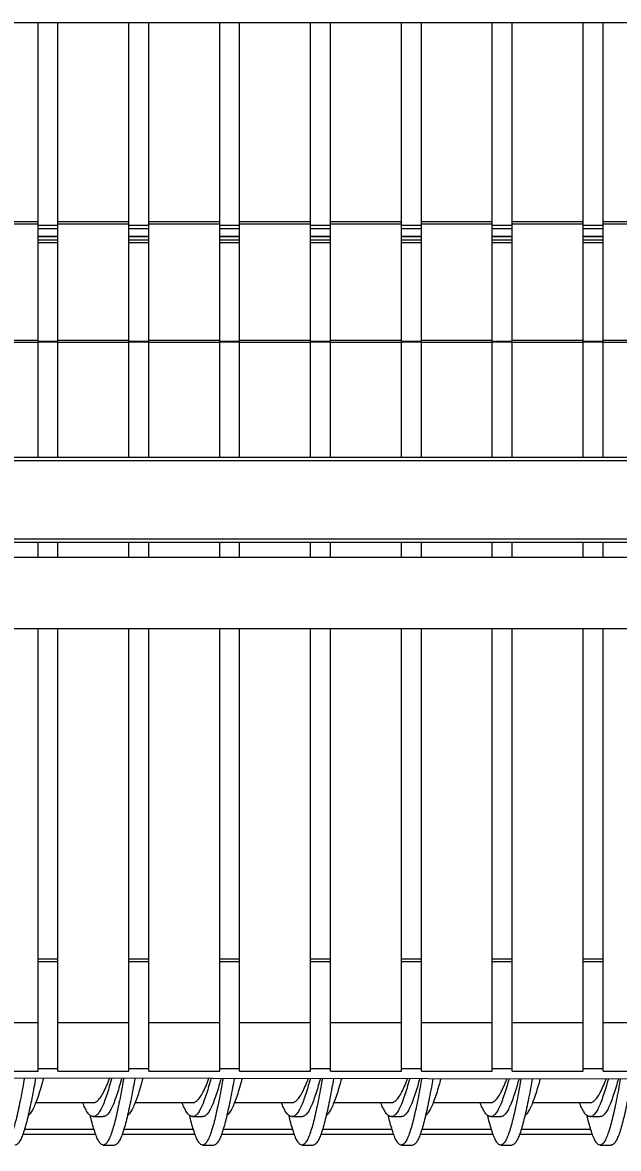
# Model space of a CAD drawing. Extents: x -2187 to 96136, y -11110 to 52208.
# Drawn here: x 16344 to 16764, y 15647 to 16440 of the extents above; entities that cross this region are included whole.
import ezdxf

# ---------------------------------------------------------------- set-up
doc = ezdxf.new("R2010")
doc.units = 0
doc.header["$LTSCALE"] = 1000
doc.header["$MEASUREMENT"] = 0
doc.styles.get("Standard").update_dxf_attribs({"font": 'gbenor.shx', "bigfont": 'gbcbig.shx'})
doc.dimstyles.new('ISO-25', dxfattribs={"dimscale": 70, "dimtxt": 2.5, "dimasz": 2.5, "dimexe": 1.25, "dimexo": 0.625, "dimtad": 1, "dimtxsty": 'Standard', "dimcen": 2.5, "dimadec": 0, "dimazin": 0, "dimtfac": 1, "dimtmove": 0, "dimatfit": 3, "dimfxl": 0, "dimarcsym": 0})

# ---------------------------------------------------------------- blocks, each defined once
blk = doc.blocks.new('*D92')
at = {"color": 0, "lineweight": -2}
for p, q in [((15068.07, 15676.64), (15068.07, 14891.35)), ((19568.07, 15676.64), (19568.07, 14891.35)), ((19393.07, 14978.85), (15243.07, 14978.85))]:
    blk.add_line(p, q, dxfattribs=at)
at = {"color": 0}
for points in [[(15243.07, 15008.02), (15243.07, 14949.69), (15068.07, 14978.85)], [(19393.07, 15008.02), (19393.07, 14949.69), (19568.07, 14978.85)]]:
    blk.add_solid(points, dxfattribs=at)
at = {"layer": 'Defpoints', "color": 0}
for p in [(15068.07, 15720.39), (19568.07, 15720.39), (15068.07, 14978.85)]:
    blk.add_point(p, dxfattribs=at)
at = {"color": 0, "insert": (17315.53, 15110.1), "char_height": 175, "attachment_point": 5}
blk.add_mtext('4500', dxfattribs=at)

msp = doc.modelspace()

# ---------------------------------------------------------------- linework, layer by layer
at = {"color": 7, "linetype": 'Continuous', "lineweight": 15}
for p, q in [((15682.712, 16440.234), (18959.712, 16440.234)), ((16355.08, 16299.937), (16355.08, 16440.234)), ((16369.08, 16299.937), (16369.08, 16440.234)), ((16419.08, 16299.937), (16419.08, 16440.234)), ((16433.08, 16299.937), (16433.08, 16440.234)), ((16483.08, 16299.937), (16483.08, 16440.234)), ((16497.08, 16299.937), (16497.08, 16440.234)), ((16547.08, 16299.937), (16547.08, 16440.234)), ((16561.08, 16299.937), (16561.08, 16440.234)), ((16611.08, 16299.937), (16611.08, 16440.234)), ((16625.08, 16299.937), (16625.08, 16440.234)), ((16675.08, 16299.937), (16675.08, 16440.234)), ((16689.08, 16299.937), (16689.08, 16440.234)), ((16739.08, 16299.937), (16739.08, 16440.234)), ((16753.08, 16299.937), (16753.08, 16440.234)), ((16355.08, 16299.937), (16305.08, 16299.937)), ((16355.08, 16298.135), (16305.08, 16298.135)), ((16355.08, 16298.135), (16355.08, 16299.937)), ((16355.08, 16216.256), (16355.08, 16298.135)), ((16419.08, 16299.937), (16369.08, 16299.937)), ((16369.08, 16298.135), (16369.08, 16299.937)), ((16419.08, 16298.135), (16369.08, 16298.135)), ((16369.08, 16216.256), (16369.08, 16298.135)), ((16419.08, 16298.135), (16419.08, 16299.937)), ((16419.08, 16216.256), (16419.08, 16298.135)), ((16483.08, 16299.937), (16433.08, 16299.937)), ((16433.08, 16298.135), (16433.08, 16299.937)), ((16483.08, 16298.135), (16433.08, 16298.135)), ((16433.08, 16216.256), (16433.08, 16298.135)), ((16483.08, 16298.135), (16483.08, 16299.937)), ((16483.08, 16216.256), (16483.08, 16298.135)), ((16547.08, 16299.937), (16497.08, 16299.937)), ((16497.08, 16298.135), (16497.08, 16299.937)), ((16547.08, 16298.135), (16497.08, 16298.135)), ((16497.08, 16216.256), (16497.08, 16298.135)), ((16547.08, 16298.135), (16547.08, 16299.937)), ((16547.08, 16216.256), (16547.08, 16298.135)), ((16611.08, 16299.937), (16561.08, 16299.937)), ((16561.08, 16298.135), (16561.08, 16299.937)), ((16611.08, 16298.135), (16561.08, 16298.135)), ((16561.08, 16216.256), (16561.08, 16298.135)), ((16611.08, 16298.135), (16611.08, 16299.937)), ((16611.08, 16216.256), (16611.08, 16298.135)), ((16675.08, 16299.937), (16625.08, 16299.937)), ((16625.08, 16298.135), (16625.08, 16299.937)), ((16675.08, 16298.135), (16625.08, 16298.135)), ((16625.08, 16216.256), (16625.08, 16298.135)), ((16675.08, 16298.135), (16675.08, 16299.937)), ((16675.08, 16216.256), (16675.08, 16298.135)), ((16739.08, 16299.937), (16689.08, 16299.937)), ((16689.08, 16298.135), (16689.08, 16299.937)), ((16739.08, 16298.135), (16689.08, 16298.135)), ((16689.08, 16216.256), (16689.08, 16298.135)), ((16739.08, 16298.135), (16739.08, 16299.937)), ((16739.08, 16216.256), (16739.08, 16298.135)), ((16803.08, 16299.937), (16753.08, 16299.937)), ((16753.08, 16298.135), (16753.08, 16299.937)), ((16803.08, 16298.135), (16753.08, 16298.135)), ((16753.08, 16216.256), (16753.08, 16298.135)), ((16355.08, 16289.449), (16369.08, 16289.449)), ((16419.08, 16289.449), (16433.08, 16289.449)), ((16483.08, 16289.449), (16497.08, 16289.449)), ((16547.08, 16289.449), (16561.08, 16289.449)), ((16611.08, 16289.449), (16625.08, 16289.449)), ((16675.08, 16289.449), (16689.08, 16289.449)), ((16739.08, 16289.449), (16753.08, 16289.449)), ((16369.08, 16286.938), (16355.08, 16286.938)), ((16433.08, 16286.938), (16419.08, 16286.938)), ((16497.08, 16286.938), (16483.08, 16286.938)), ((16561.08, 16286.938), (16547.08, 16286.938)), ((16625.08, 16286.938), (16611.08, 16286.938)), ((16689.08, 16286.938), (16675.08, 16286.938)), ((16753.08, 16286.938), (16739.08, 16286.938)), ((16355.08, 16216.256), (16305.08, 16216.256)), ((16355.08, 16214.802), (16305.08, 16214.802)), ((16355.08, 16214.802), (16355.08, 16216.256)), ((16355.08, 16134.103), (16355.08, 16214.802)), ((16419.08, 16216.256), (16369.08, 16216.256)), ((16369.08, 16214.802), (16369.08, 16216.256)), ((16419.08, 16214.802), (16369.08, 16214.802)), ((16369.08, 16134.103), (16369.08, 16214.802)), ((16419.08, 16214.802), (16419.08, 16216.256)), ((16419.08, 16134.103), (16419.08, 16214.802)), ((16483.08, 16216.256), (16433.08, 16216.256)), ((16433.08, 16214.802), (16433.08, 16216.256)), ((16483.08, 16214.802), (16433.08, 16214.802)), ((16433.08, 16134.103), (16433.08, 16214.802)), ((16483.08, 16214.802), (16483.08, 16216.256)), ((16483.08, 16134.103), (16483.08, 16214.802)), ((16547.08, 16216.256), (16497.08, 16216.256)), ((16497.08, 16214.802), (16497.08, 16216.256)), ((16547.08, 16214.802), (16497.08, 16214.802)), ((16497.08, 16134.103), (16497.08, 16214.802)), ((16547.08, 16214.802), (16547.08, 16216.256)), ((16547.08, 16134.103), (16547.08, 16214.802)), ((16611.08, 16216.256), (16561.08, 16216.256)), ((16561.08, 16214.802), (16561.08, 16216.256)), ((16611.08, 16214.802), (16561.08, 16214.802)), ((16561.08, 16134.103), (16561.08, 16214.802)), ((16611.08, 16214.802), (16611.08, 16216.256)), ((16611.08, 16134.103), (16611.08, 16214.802)), ((16675.08, 16216.256), (16625.08, 16216.256)), ((16625.08, 16214.802), (16625.08, 16216.256)), ((16675.08, 16214.802), (16625.08, 16214.802)), ((16625.08, 16134.103), (16625.08, 16214.802)), ((16675.08, 16214.802), (16675.08, 16216.256)), ((16675.08, 16134.103), (16675.08, 16214.802)), ((16739.08, 16216.256), (16689.08, 16216.256)), ((16689.08, 16214.802), (16689.08, 16216.256)), ((16739.08, 16214.802), (16689.08, 16214.802)), ((16689.08, 16134.103), (16689.08, 16214.802)), ((16739.08, 16214.802), (16739.08, 16216.256)), ((16739.08, 16134.103), (16739.08, 16214.802)), ((16803.08, 16216.256), (16753.08, 16216.256)), ((16753.08, 16214.802), (16753.08, 16216.256)), ((16803.08, 16214.802), (16753.08, 16214.802)), ((16753.08, 16134.103), (16753.08, 16214.802)), ((19035.434, 16131.603), (15594.141, 16131.603)), ((15594.641, 16134.103), (19034.934, 16134.103)), ((15594.141, 16076.603), (19035.434, 16076.603)), ((19035.287, 16074.103), (15594.287, 16074.103)), ((16355.08, 16063.557), (16355.08, 16074.103)), ((16369.08, 16063.557), (16369.08, 16074.103)), ((16419.08, 16063.557), (16419.08, 16074.103)), ((16433.08, 16063.557), (16433.08, 16074.103)), ((16483.08, 16063.557), (16483.08, 16074.103)), ((16497.08, 16063.557), (16497.08, 16074.103)), ((16547.08, 16063.557), (16547.08, 16074.103)), ((16561.08, 16063.557), (16561.08, 16074.103)), ((16611.08, 16063.557), (16611.08, 16074.103)), ((16625.08, 16063.557), (16625.08, 16074.103)), ((16675.08, 16063.557), (16675.08, 16074.103)), ((16689.08, 16063.557), (16689.08, 16074.103)), ((16739.08, 16063.557), (16739.08, 16074.103)), ((16753.08, 16063.557), (16753.08, 16074.103)), ((18758.787, 16063.557), (15870.787, 16063.557)), ((15674.387, 16013.557), (18961.387, 16013.557)), ((16355.08, 15735.621), (16355.08, 16013.557)), ((16369.08, 15735.621), (16369.08, 16013.557)), ((16419.08, 15735.621), (16419.08, 16013.557)), ((16433.08, 15735.621), (16433.08, 16013.557)), ((16483.08, 15735.621), (16483.08, 16013.557)), ((16497.08, 15735.621), (16497.08, 16013.557)), ((16547.08, 15735.621), (16547.08, 16013.557)), ((16561.08, 15735.621), (16561.08, 16013.557)), ((16611.08, 15735.621), (16611.08, 16013.557)), ((16625.08, 15735.621), (16625.08, 16013.557)), ((16675.08, 15735.621), (16675.08, 16013.557)), ((16689.08, 15735.621), (16689.08, 16013.557)), ((16739.08, 15735.621), (16739.08, 16013.557)), ((16753.08, 15735.621), (16753.08, 16013.557)), ((16355.08, 15779.004), (16369.08, 15779.004)), ((16419.08, 15779.004), (16433.08, 15779.004)), ((16483.08, 15779.004), (16497.08, 15779.004)), ((16547.08, 15779.004), (16561.08, 15779.004)), ((16611.08, 15779.004), (16625.08, 15779.004)), ((16675.08, 15779.004), (16689.08, 15779.004)), ((16739.08, 15779.004), (16753.08, 15779.004)), ((16355.08, 15735.621), (16305.08, 15735.621)), ((16355.08, 15701.74), (16355.08, 15735.621)), ((16419.08, 15735.621), (16369.08, 15735.621)), ((16369.08, 15701.74), (16369.08, 15735.621)), ((16419.08, 15701.74), (16419.08, 15735.621)), ((16483.08, 15735.621), (16433.08, 15735.621)), ((16433.08, 15701.74), (16433.08, 15735.621)), ((16483.08, 15701.74), (16483.08, 15735.621)), ((16547.08, 15735.621), (16497.08, 15735.621)), ((16497.08, 15701.74), (16497.08, 15735.621)), ((16547.08, 15701.74), (16547.08, 15735.621)), ((16611.08, 15735.621), (16561.08, 15735.621)), ((16561.08, 15701.74), (16561.08, 15735.621)), ((16611.08, 15701.74), (16611.08, 15735.621)), ((16675.08, 15735.621), (16625.08, 15735.621)), ((16625.08, 15701.74), (16625.08, 15735.621)), ((16675.08, 15701.74), (16675.08, 15735.621)), ((16739.08, 15735.621), (16689.08, 15735.621)), ((16689.08, 15701.74), (16689.08, 15735.621)), ((16739.08, 15701.74), (16739.08, 15735.621)), ((16803.08, 15735.621), (16753.08, 15735.621)), ((16753.08, 15701.74), (16753.08, 15735.621)), ((16305.08, 15701.74), (16355.08, 15701.74)), ((16355.08, 15703.603), (16369.08, 15703.603)), ((16369.08, 15701.74), (16419.08, 15701.74)), ((16419.08, 15703.603), (16433.08, 15703.603)), ((16433.08, 15701.74), (16483.08, 15701.74)), ((16483.08, 15703.603), (16497.08, 15703.603)), ((16497.08, 15701.74), (16547.08, 15701.74)), ((16547.08, 15703.603), (16561.08, 15703.603)), ((16561.08, 15701.74), (16611.08, 15701.74)), ((16611.08, 15703.603), (16625.08, 15703.603)), ((16625.08, 15701.74), (16675.08, 15701.74)), ((16675.08, 15703.603), (16689.08, 15703.603)), ((16689.08, 15701.74), (16739.08, 15701.74)), ((16739.08, 15703.603), (16753.08, 15703.603)), ((16753.08, 15701.74), (16803.08, 15701.74)), ((17240.224, 15695.167), (15668.101, 15697.841)), ((16353.468, 15679.603), (16393.955, 15679.603)), ((16423.468, 15679.603), (16463.955, 15679.603)), ((16493.468, 15679.603), (16533.955, 15679.603)), ((16563.468, 15679.603), (16603.955, 15679.603)), ((16633.468, 15679.603), (16673.955, 15679.603)), ((16703.468, 15679.603), (16743.955, 15679.603)), ((16393.954, 15669.679), (16401.012, 15669.679)), ((16463.954, 15669.679), (16471.012, 15669.679)), ((16533.954, 15669.679), (16541.012, 15669.679)), ((16603.954, 15669.679), (16611.012, 15669.679)), ((16673.954, 15669.679), (16681.012, 15669.679)), ((16743.954, 15669.679), (16751.012, 15669.679)), ((16395.665, 15657.106), (16344.233, 15657.106)), ((16465.665, 15657.106), (16414.233, 15657.106)), ((16535.665, 15657.106), (16484.233, 15657.106)), ((16605.665, 15657.106), (16554.233, 15657.106)), ((16675.665, 15657.106), (16624.233, 15657.106)), ((16745.665, 15657.106), (16694.233, 15657.106)), ((16401.012, 15649.679), (16408.897, 15649.679)), ((16471.012, 15649.679), (16478.897, 15649.679)), ((16541.012, 15649.679), (16548.897, 15649.679)), ((16611.012, 15649.679), (16618.897, 15649.679)), ((16681.012, 15649.679), (16688.897, 15649.679)), ((16751.012, 15649.679), (16758.897, 15649.679))]:
    msp.add_line(p, q, dxfattribs=at)
at = {"color": 8, "linetype": 'Continuous', "lineweight": 15}
for p, q in [((16369.08, 16297.351), (16355.08, 16297.351)), ((16433.08, 16297.351), (16419.08, 16297.351)), ((16497.08, 16297.351), (16483.08, 16297.351)), ((16561.08, 16297.351), (16547.08, 16297.351)), ((16625.08, 16297.351), (16611.08, 16297.351)), ((16689.08, 16297.351), (16675.08, 16297.351)), ((16753.08, 16297.351), (16739.08, 16297.351)), ((16369.08, 16294.87), (16355.08, 16294.87)), ((16369.08, 16289.529), (16355.08, 16289.529)), ((16433.08, 16294.87), (16419.08, 16294.87)), ((16433.08, 16289.529), (16419.08, 16289.529)), ((16497.08, 16294.87), (16483.08, 16294.87)), ((16497.08, 16289.529), (16483.08, 16289.529)), ((16561.08, 16294.87), (16547.08, 16294.87)), ((16561.08, 16289.529), (16547.08, 16289.529)), ((16625.08, 16294.87), (16611.08, 16294.87)), ((16625.08, 16289.529), (16611.08, 16289.529)), ((16689.08, 16294.87), (16675.08, 16294.87)), ((16689.08, 16289.529), (16675.08, 16289.529)), ((16753.08, 16294.87), (16739.08, 16294.87)), ((16753.08, 16289.529), (16739.08, 16289.529)), ((16369.08, 16285.038), (16355.08, 16285.038)), ((16433.08, 16285.038), (16419.08, 16285.038)), ((16497.08, 16285.038), (16483.08, 16285.038)), ((16561.08, 16285.038), (16547.08, 16285.038)), ((16625.08, 16285.038), (16611.08, 16285.038)), ((16689.08, 16285.038), (16675.08, 16285.038)), ((16753.08, 16285.038), (16739.08, 16285.038)), ((16369.08, 16215.473), (16355.08, 16215.473)), ((16369.08, 16215.143), (16355.08, 16215.143)), ((16433.08, 16215.473), (16419.08, 16215.473)), ((16433.08, 16215.143), (16419.08, 16215.143)), ((16497.08, 16215.473), (16483.08, 16215.473)), ((16497.08, 16215.143), (16483.08, 16215.143)), ((16561.08, 16215.473), (16547.08, 16215.473)), ((16561.08, 16215.143), (16547.08, 16215.143)), ((16625.08, 16215.473), (16611.08, 16215.473)), ((16625.08, 16215.143), (16611.08, 16215.143)), ((16689.08, 16215.473), (16675.08, 16215.473)), ((16689.08, 16215.143), (16675.08, 16215.143)), ((16753.08, 16215.473), (16739.08, 16215.473)), ((16753.08, 16215.143), (16739.08, 16215.143)), ((16369.08, 15780.574), (16355.08, 15780.574)), ((16433.08, 15780.574), (16419.08, 15780.574)), ((16497.08, 15780.574), (16483.08, 15780.574)), ((16561.08, 15780.574), (16547.08, 15780.574)), ((16625.08, 15780.574), (16611.08, 15780.574)), ((16689.08, 15780.574), (16675.08, 15780.574)), ((16753.08, 15780.574), (16739.08, 15780.574)), ((16394.489, 15660.606), (16345.42, 15660.606)), ((16464.489, 15660.606), (16415.42, 15660.606)), ((16534.489, 15660.606), (16485.42, 15660.606)), ((16604.489, 15660.606), (16555.42, 15660.606)), ((16674.489, 15660.606), (16625.42, 15660.606)), ((16744.489, 15660.606), (16695.42, 15660.606))]:
    msp.add_line(p, q, dxfattribs=at)
at = {"color": 7, "linetype": 'Continuous', "lineweight": 15}
for points, knots in [([(16345.391, 15696.689), (16345.01, 15694.561), (16344.143, 15689.72), (16342.791, 15682.622), (16341.33, 15675.487), (16339.874, 15669.028), (16338.415, 15663.349), (16336.955, 15658.546), (16335.5, 15654.702), (16334.038, 15651.884), (16332.581, 15650.139), (16331.125, 15649.496), (16329.663, 15649.968), (16328.208, 15651.545), (16326.748, 15654.204), (16325.289, 15657.884), (16323.833, 15662.583), (16322.678, 15666.857), (16322.011, 15669.793), (16321.831, 15670.587)], [0, 0, 0, 0, 0.0485406, 0.1104224, 0.1723534, 0.2342217, 0.2961303, 0.358039, 0.4199073, 0.4818383, 0.5437201, 0.6056018, 0.6675328, 0.7294011, 0.7913098, 0.8532184, 0.9150867, 0.9770177, 1, 1, 1, 1]), ([(16353.274, 15696.676), (16352.894, 15694.552), (16352.028, 15689.715), (16350.677, 15682.622), (16349.215, 15675.487), (16347.76, 15669.028), (16346.3, 15663.349), (16344.841, 15658.545), (16343.385, 15654.708), (16341.924, 15651.864), (16340.467, 15650.214), (16339.459, 15649.524), (16338.935, 15649.705), (16338.897, 15649.718)], [0, 0, 0, 0, 0.079371, 0.1807714, 0.2822527, 0.3836311, 0.4850757, 0.5865202, 0.6878987, 0.7893799, 0.8907804, 0.9921809, 1, 1, 1, 1]), ([(16358.869, 15696.666), (16358.393, 15694.922), (16357.335, 15691.039), (16355.691, 15685.66), (16353.94, 15680.599), (16352.191, 15676.368), (16350.442, 15673.15), (16349.075, 15671.217), (16348.291, 15670.746), (16348.091, 15670.626)], [0, 0, 0, 0, 0.1324308, 0.2948551, 0.4572794, 0.619621, 0.7819626, 0.9443869, 1, 1, 1, 1]), ([(16406.846, 15696.585), (16406.378, 15694.868), (16405.327, 15691.013), (16403.691, 15685.661), (16401.94, 15680.595), (16400.191, 15676.38), (16398.442, 15673.103), (16396.691, 15670.848), (16394.94, 15669.67), (16393.191, 15669.601), (16391.442, 15670.633), (16389.691, 15672.77), (16388.018, 15675.715), (16386.93, 15678.371), (16386.425, 15679.603)], [0, 0, 0, 0, 0.0687836, 0.1545041, 0.2402246, 0.3259014, 0.4115782, 0.4972987, 0.5830192, 0.668696, 0.7543728, 0.8400933, 0.9258138, 1, 1, 1, 1]), ([(16415.37, 15696.57), (16414.996, 15694.482), (16414.136, 15689.681), (16412.791, 15682.622), (16411.33, 15675.486), (16409.874, 15669.028), (16408.415, 15663.349), (16406.955, 15658.546), (16405.5, 15654.702), (16404.038, 15651.884), (16402.581, 15650.139), (16401.125, 15649.496), (16399.663, 15649.968), (16398.208, 15651.545), (16396.748, 15654.204), (16395.289, 15657.884), (16393.833, 15662.583), (16392.678, 15666.857), (16392.011, 15669.793), (16391.831, 15670.587)], [0, 0, 0, 0, 0.0476712, 0.1096095, 0.1715971, 0.2335219, 0.2954871, 0.3574524, 0.4193772, 0.4813648, 0.5433031, 0.6052414, 0.667229, 0.7291539, 0.7911191, 0.8530843, 0.9150091, 0.9769967, 1, 1, 1, 1]), ([(16393.955, 15679.636), (16393.992, 15679.625), (16394.759, 15679.403), (16396.255, 15680.22), (16398.442, 15682.174), (16400.629, 15685.51), (16402.817, 15689.981), (16404.411, 15693.781), (16405.276, 15696.206), (16405.412, 15696.587)], [0, 0, 0, 0, 0.0097715, 0.2007016, 0.3916252, 0.5825437, 0.7734583, 0.9643704, 1, 1, 1, 1]), ([(16413.9, 15696.573), (16413.433, 15694.86), (16412.383, 15691.009), (16410.748, 15685.662), (16408.997, 15680.595), (16407.248, 15676.383), (16405.499, 15673.094), (16403.748, 15670.88), (16402.251, 15669.743), (16401.339, 15669.796), (16401.01, 15669.815)], [0, 0, 0, 0, 0.1087174, 0.2445262, 0.3803351, 0.5160748, 0.6518145, 0.7876233, 0.9234322, 1, 1, 1, 1]), ([(16423.253, 15696.557), (16422.88, 15694.473), (16422.021, 15689.677), (16420.677, 15682.622), (16419.215, 15675.486), (16417.76, 15669.028), (16416.3, 15663.349), (16414.841, 15658.545), (16413.385, 15654.708), (16411.924, 15651.864), (16410.467, 15650.214), (16409.459, 15649.524), (16408.935, 15649.705), (16408.897, 15649.718)], [0, 0, 0, 0, 0.0779916, 0.179544, 0.2811773, 0.3827077, 0.4843042, 0.5859007, 0.6874311, 0.7890643, 0.8906168, 0.9921692, 1, 1, 1, 1]), ([(16428.836, 15696.547), (16428.371, 15694.844), (16427.324, 15691.002), (16425.691, 15685.661), (16423.94, 15680.598), (16422.191, 15676.368), (16420.442, 15673.15), (16419.075, 15671.217), (16418.291, 15670.746), (16418.091, 15670.626)], [0, 0, 0, 0, 0.1297673, 0.2926903, 0.4556132, 0.6184532, 0.7812932, 0.9442162, 1, 1, 1, 1]), ([(16476.813, 15696.466), (16476.356, 15694.79), (16475.316, 15690.976), (16473.691, 15685.662), (16471.94, 15680.595), (16470.191, 15676.38), (16468.442, 15673.103), (16466.691, 15670.848), (16464.94, 15669.67), (16463.191, 15669.601), (16461.442, 15670.633), (16459.691, 15672.77), (16458.018, 15675.715), (16456.93, 15678.371), (16456.425, 15679.603)], [0, 0, 0, 0, 0.06727698, 0.15313615, 0.23899532, 0.32481076, 0.4106262, 0.49648537, 0.58234454, 0.66815998, 0.75397542, 0.83983459, 0.92569376, 1, 1, 1, 1]), ([(16485.348, 15696.451), (16484.981, 15694.403), (16484.129, 15689.643), (16482.791, 15682.623), (16481.33, 15675.486), (16479.874, 15669.028), (16478.415, 15663.349), (16476.955, 15658.546), (16475.5, 15654.702), (16474.038, 15651.884), (16472.581, 15650.139), (16471.125, 15649.496), (16469.663, 15649.968), (16468.208, 15651.545), (16466.748, 15654.204), (16465.289, 15657.884), (16463.833, 15662.583), (16462.678, 15666.857), (16462.011, 15669.793), (16461.831, 15670.587)], [0, 0, 0, 0, 0.0468002, 0.1087951, 0.1708394, 0.2328209, 0.2948428, 0.3568647, 0.4188461, 0.4808905, 0.5428854, 0.6048803, 0.6669247, 0.7289061, 0.790928, 0.8529499, 0.9149314, 0.9769757, 1, 1, 1, 1]), ([(16463.955, 15679.636), (16463.992, 15679.625), (16464.759, 15679.403), (16466.255, 15680.22), (16468.442, 15682.174), (16470.629, 15685.51), (16472.817, 15689.983), (16474.397, 15693.743), (16475.247, 15696.127), (16475.369, 15696.468)], [0, 0, 0, 0, 0.00980808, 0.20145381, 0.39309306, 0.58472712, 0.7763573, 0.96798489, 1, 1, 1, 1]), ([(16483.867, 15696.454), (16483.411, 15694.782), (16482.372, 15690.972), (16480.748, 15685.662), (16478.997, 15680.594), (16477.248, 15676.383), (16475.499, 15673.094), (16473.748, 15670.88), (16472.251, 15669.743), (16471.339, 15669.796), (16471.01, 15669.815)], [0, 0, 0, 0, 0.1064306, 0.2425879, 0.3787452, 0.5148332, 0.6509211, 0.7870784, 0.9232357, 1, 1, 1, 1]), ([(16493.231, 15696.438), (16492.865, 15694.395), (16492.014, 15689.639), (16490.677, 15682.623), (16489.215, 15675.486), (16487.76, 15669.028), (16486.3, 15663.349), (16484.841, 15658.545), (16483.385, 15654.708), (16481.924, 15651.864), (16480.467, 15650.214), (16479.459, 15649.524), (16478.935, 15649.705), (16478.897, 15649.718)], [0, 0, 0, 0, 0.0766082, 0.178313, 0.2800988, 0.3817814, 0.4835304, 0.5852794, 0.686962, 0.7887478, 0.8904526, 0.9921574, 1, 1, 1, 1]), ([(16498.803, 15696.428), (16498.349, 15694.765), (16497.313, 15690.964), (16495.691, 15685.661), (16493.94, 15680.598), (16492.191, 15676.368), (16490.442, 15673.15), (16489.075, 15671.217), (16488.291, 15670.746), (16488.091, 15670.626)], [0, 0, 0, 0, 0.12708743, 0.29051211, 0.4539368, 0.61727824, 0.78061969, 0.94404437, 1, 1, 1, 1]), ([(16546.78, 15696.347), (16546.334, 15694.712), (16545.305, 15690.938), (16543.691, 15685.662), (16541.94, 15680.595), (16540.191, 15676.38), (16538.442, 15673.103), (16536.691, 15670.848), (16534.94, 15669.67), (16533.191, 15669.601), (16531.442, 15670.633), (16529.691, 15672.77), (16528.018, 15675.715), (16526.93, 15678.371), (16526.425, 15679.603)], [0, 0, 0, 0, 0.0657655, 0.1517638, 0.2377621, 0.3237166, 0.4096711, 0.4956694, 0.5816677, 0.6676222, 0.7535767, 0.839575, 0.9255733, 1, 1, 1, 1]), ([(16555.327, 15696.332), (16554.967, 15694.325), (16554.122, 15689.605), (16552.791, 15682.623), (16551.33, 15675.486), (16549.874, 15669.028), (16548.415, 15663.349), (16546.955, 15658.546), (16545.5, 15654.702), (16544.038, 15651.884), (16542.581, 15650.139), (16541.125, 15649.496), (16539.663, 15649.968), (16538.208, 15651.545), (16536.748, 15654.204), (16535.289, 15657.884), (16533.833, 15662.583), (16532.678, 15666.857), (16532.011, 15669.793), (16531.831, 15670.587)], [0, 0, 0, 0, 0.0459275, 0.1079792, 0.1700804, 0.2321186, 0.2941972, 0.3562759, 0.4183141, 0.4804152, 0.5424669, 0.6045186, 0.6666198, 0.728658, 0.7907366, 0.8528153, 0.9148535, 0.9769546, 1, 1, 1, 1]), ([(16533.955, 15679.636), (16533.992, 15679.625), (16534.759, 15679.403), (16536.255, 15680.22), (16538.442, 15682.174), (16540.629, 15685.509), (16542.817, 15689.984), (16544.382, 15693.706), (16545.219, 15696.048), (16545.326, 15696.349)], [0, 0, 0, 0, 0.009845, 0.2022117, 0.3945719, 0.586927, 0.7792781, 0.9716266, 1, 1, 1, 1]), ([(16553.834, 15696.335), (16553.389, 15694.704), (16552.361, 15690.935), (16550.748, 15685.662), (16548.997, 15680.594), (16547.248, 15676.383), (16545.499, 15673.094), (16543.748, 15670.88), (16542.251, 15669.743), (16541.339, 15669.796), (16541.01, 15669.815)], [0, 0, 0, 0, 0.1041321, 0.2406396, 0.3771472, 0.5135852, 0.6500232, 0.7865307, 0.9230383, 1, 1, 1, 1]), ([(16563.21, 15696.319), (16562.851, 15694.316), (16562.007, 15689.6), (16560.677, 15682.623), (16559.215, 15675.486), (16557.76, 15669.028), (16556.3, 15663.349), (16554.841, 15658.545), (16553.385, 15654.708), (16551.924, 15651.864), (16550.467, 15650.214), (16549.459, 15649.524), (16548.935, 15649.705), (16548.897, 15649.718)], [0, 0, 0, 0, 0.0752206, 0.1770782, 0.2790169, 0.3808524, 0.4827543, 0.5846562, 0.6864916, 0.7884304, 0.890288, 0.9921456, 1, 1, 1, 1]), ([(16568.77, 15696.309), (16568.327, 15694.687), (16567.302, 15690.927), (16565.691, 15685.661), (16563.94, 15680.598), (16562.191, 15676.368), (16560.442, 15673.15), (16559.075, 15671.217), (16558.291, 15670.746), (16558.091, 15670.626)], [0, 0, 0, 0, 0.124391, 0.2883205, 0.45225, 0.616096, 0.779942, 0.9438715, 1, 1, 1, 1]), ([(16616.747, 15696.228), (16616.312, 15694.633), (16615.294, 15690.901), (16613.691, 15685.663), (16611.94, 15680.595), (16610.191, 15676.381), (16608.442, 15673.103), (16606.691, 15670.848), (16604.94, 15669.67), (16603.191, 15669.601), (16601.442, 15670.633), (16599.691, 15672.77), (16598.018, 15675.715), (16596.93, 15678.371), (16596.425, 15679.603)], [0, 0, 0, 0, 0.0642491, 0.150387, 0.2365249, 0.3226189, 0.4087129, 0.4948508, 0.5809887, 0.6670827, 0.7531767, 0.8393146, 0.9254525, 1, 1, 1, 1]), ([(16625.305, 15696.213), (16624.953, 15694.246), (16624.115, 15689.566), (16622.791, 15682.623), (16621.33, 15675.486), (16619.874, 15669.028), (16618.415, 15663.349), (16616.955, 15658.546), (16615.5, 15654.702), (16614.038, 15651.884), (16612.581, 15650.139), (16611.125, 15649.496), (16609.663, 15649.968), (16608.208, 15651.545), (16606.748, 15654.204), (16605.289, 15657.884), (16603.833, 15662.583), (16602.678, 15666.857), (16602.011, 15669.793), (16601.831, 15670.587)], [0, 0, 0, 0, 0.0450533, 0.1071619, 0.1693199, 0.2314149, 0.2935505, 0.355686, 0.4177811, 0.4799391, 0.5420477, 0.6041562, 0.6663143, 0.7284093, 0.7905449, 0.8526804, 0.9147755, 0.9769335, 1, 1, 1, 1]), ([(16603.955, 15679.636), (16603.992, 15679.625), (16604.759, 15679.403), (16606.255, 15680.22), (16608.442, 15682.174), (16610.629, 15685.509), (16612.817, 15689.985), (16614.368, 15693.669), (16615.19, 15695.969), (16615.284, 15696.23)], [0, 0, 0, 0, 0.0098822, 0.2029753, 0.396062, 0.5891434, 0.7822209, 0.9752958, 1, 1, 1, 1]), ([(16623.801, 15696.216), (16623.367, 15694.625), (16622.35, 15690.897), (16620.748, 15685.663), (16618.997, 15680.594), (16617.248, 15676.383), (16615.499, 15673.094), (16613.748, 15670.88), (16612.251, 15669.743), (16611.339, 15669.796), (16611.01, 15669.815)], [0, 0, 0, 0, 0.1018217, 0.2386813, 0.3755409, 0.5123308, 0.6491206, 0.7859802, 0.9228398, 1, 1, 1, 1]), ([(16633.188, 15696.2), (16632.837, 15694.237), (16631.999, 15689.562), (16630.677, 15682.623), (16629.215, 15675.486), (16627.76, 15669.028), (16626.3, 15663.349), (16624.841, 15658.545), (16623.385, 15654.708), (16621.924, 15651.864), (16620.467, 15650.214), (16619.459, 15649.524), (16618.935, 15649.705), (16618.897, 15649.718)], [0, 0, 0, 0, 0.07382878, 0.17583969, 0.27793187, 0.37992059, 0.48197583, 0.58403108, 0.6860198, 0.78811198, 0.89012289, 0.9921338, 1, 1, 1, 1]), ([(16638.737, 15696.19), (16638.305, 15694.609), (16637.291, 15690.89), (16635.691, 15685.662), (16633.94, 15680.598), (16632.191, 15676.368), (16630.442, 15673.15), (16629.075, 15671.217), (16628.291, 15670.746), (16628.091, 15670.626)], [0, 0, 0, 0, 0.1216778, 0.2861153, 0.4505527, 0.6149064, 0.7792601, 0.9436976, 1, 1, 1, 1]), ([(16686.714, 15696.109), (16686.29, 15694.555), (16685.283, 15690.864), (16683.691, 15685.663), (16681.94, 15680.595), (16680.191, 15676.381), (16678.442, 15673.103), (16676.691, 15670.848), (16674.94, 15669.67), (16673.191, 15669.601), (16671.442, 15670.633), (16669.691, 15672.77), (16668.018, 15675.715), (16666.93, 15678.371), (16666.425, 15679.603)], [0, 0, 0, 0, 0.0627277, 0.1490057, 0.2352836, 0.3215176, 0.4077516, 0.4940295, 0.5803075, 0.6665415, 0.7527755, 0.8390534, 0.9253313, 1, 1, 1, 1]), ([(16695.284, 15696.094), (16694.938, 15694.167), (16694.107, 15689.528), (16692.791, 15682.623), (16691.33, 15675.486), (16689.874, 15669.028), (16688.415, 15663.349), (16686.955, 15658.546), (16685.5, 15654.702), (16684.038, 15651.884), (16682.581, 15650.139), (16681.125, 15649.496), (16679.663, 15649.968), (16678.208, 15651.545), (16676.748, 15654.204), (16675.289, 15657.884), (16673.833, 15662.583), (16672.678, 15666.857), (16672.011, 15669.793), (16671.831, 15670.587)], [0, 0, 0, 0, 0.0441775, 0.106343, 0.168558, 0.23071, 0.2929026, 0.3550951, 0.4172471, 0.4794622, 0.5416277, 0.6037932, 0.6660082, 0.7281602, 0.7903528, 0.8525453, 0.9146973, 0.9769124, 1, 1, 1, 1]), ([(16673.955, 15679.636), (16673.992, 15679.625), (16674.759, 15679.403), (16676.255, 15680.22), (16678.442, 15682.174), (16680.629, 15685.508), (16682.817, 15689.987), (16684.354, 15693.632), (16685.162, 15695.89), (16685.241, 15696.111)], [0, 0, 0, 0, 0.0099196, 0.2037448, 0.3975633, 0.5913767, 0.7851861, 0.9789929, 1, 1, 1, 1]), ([(16693.768, 15696.097), (16693.345, 15694.547), (16692.339, 15690.86), (16690.748, 15685.663), (16688.997, 15680.594), (16687.248, 15676.383), (16685.499, 15673.094), (16683.748, 15670.88), (16682.251, 15669.743), (16681.339, 15669.796), (16681.01, 15669.815)], [0, 0, 0, 0, 0.0994994, 0.2367128, 0.3739263, 0.5110698, 0.6482134, 0.7854268, 0.9226403, 1, 1, 1, 1]), ([(16703.167, 15696.081), (16702.822, 15694.158), (16701.992, 15689.524), (16700.677, 15682.623), (16699.215, 15675.486), (16697.76, 15669.028), (16696.3, 15663.349), (16694.841, 15658.545), (16693.385, 15654.708), (16691.924, 15651.864), (16690.467, 15650.214), (16689.459, 15649.524), (16688.935, 15649.705), (16688.897, 15649.718)], [0, 0, 0, 0, 0.0724328, 0.1745975, 0.2768435, 0.378986, 0.481195, 0.5834041, 0.6855466, 0.7877926, 0.8899573, 0.9921219, 1, 1, 1, 1]), ([(16708.704, 15696.071), (16708.283, 15694.53), (16707.28, 15690.852), (16705.691, 15685.662), (16703.94, 15680.598), (16702.191, 15676.368), (16700.442, 15673.15), (16699.075, 15671.217), (16698.291, 15670.746), (16698.091, 15670.626)], [0, 0, 0, 0, 0.1189478, 0.2838963, 0.4488449, 0.6137095, 0.778574, 0.9435226, 1, 1, 1, 1]), ([(16756.681, 15695.99), (16756.268, 15694.476), (16755.272, 15690.826), (16753.691, 15685.664), (16751.94, 15680.595), (16750.191, 15676.381), (16748.442, 15673.103), (16746.691, 15670.848), (16744.94, 15669.67), (16743.191, 15669.601), (16741.442, 15670.633), (16739.691, 15672.77), (16738.018, 15675.715), (16736.93, 15678.371), (16736.425, 15679.603)], [0, 0, 0, 0, 0.06120145, 0.14761989, 0.23403832, 0.32041274, 0.40678716, 0.4932056, 0.57962403, 0.66599845, 0.75237287, 0.83879131, 0.92520975, 1, 1, 1, 1]), ([(16765.262, 15695.975), (16764.924, 15694.088), (16764.1, 15689.49), (16762.791, 15682.623), (16761.33, 15675.486), (16759.874, 15669.028), (16758.415, 15663.349), (16756.955, 15658.546), (16755.5, 15654.702), (16754.038, 15651.884), (16752.581, 15650.139), (16751.125, 15649.496), (16749.663, 15649.968), (16748.208, 15651.545), (16746.748, 15654.204), (16745.289, 15657.884), (16743.833, 15662.583), (16742.678, 15666.857), (16742.011, 15669.793), (16741.831, 15670.587)], [0, 0, 0, 0, 0.0433, 0.1055226, 0.1677948, 0.2300038, 0.2922535, 0.3545031, 0.4167122, 0.4789843, 0.5412069, 0.6034295, 0.6657016, 0.7279107, 0.7901603, 0.8524099, 0.914619, 0.9768912, 1, 1, 1, 1]), ([(16743.955, 15679.636), (16743.992, 15679.625), (16744.759, 15679.403), (16746.255, 15680.219), (16748.442, 15682.174), (16750.629, 15685.508), (16752.817, 15689.988), (16754.34, 15693.594), (16755.133, 15695.811), (16755.198, 15695.992)], [0, 0, 0, 0, 0.00995737, 0.20452003, 0.39907612, 0.59362695, 0.78817383, 0.98271808, 1, 1, 1, 1]), ([(16763.735, 15695.978), (16763.323, 15694.469), (16762.328, 15690.823), (16760.748, 15685.664), (16758.997, 15680.594), (16757.248, 15676.383), (16755.499, 15673.094), (16753.748, 15670.88), (16752.251, 15669.743), (16751.339, 15669.796), (16751.01, 15669.815)], [0, 0, 0, 0, 0.097165, 0.2347341, 0.3723033, 0.5098024, 0.6473015, 0.7848706, 0.9224398, 1, 1, 1, 1]), ([(16773.145, 15695.962), (16772.808, 15694.079), (16771.985, 15689.485), (16770.677, 15682.624), (16769.215, 15675.486), (16767.76, 15669.028), (16766.3, 15663.349), (16764.841, 15658.545), (16763.385, 15654.708), (16761.924, 15651.864), (16760.467, 15650.214), (16759.459, 15649.524), (16758.935, 15649.705), (16758.897, 15649.718)], [0, 0, 0, 0, 0.0710326, 0.1733515, 0.2757519, 0.3780485, 0.4804119, 0.5827752, 0.6850719, 0.7874723, 0.8897912, 0.9921101, 1, 1, 1, 1])]:
    msp.add_open_spline(points, degree=3, knots=knots, dxfattribs=at)

# ---------------------------------------------------------------- dimensions: what is measured, and where the dimension line sits
at = {"color": 1}
dim = msp.add_linear_dim(base=(15068.074, 14978.852), p1=(19568.074, 15720.387), p2=(15068.074, 15720.387), angle=180, dimstyle='ISO-25', dxfattribs=at)
dim.commit()
dim.dimension.update_dxf_attribs({"geometry": '*D92', "text_midpoint": (17315.53, 14978.852), "dimtype": 160})

doc.saveas('drawing.dxf')
